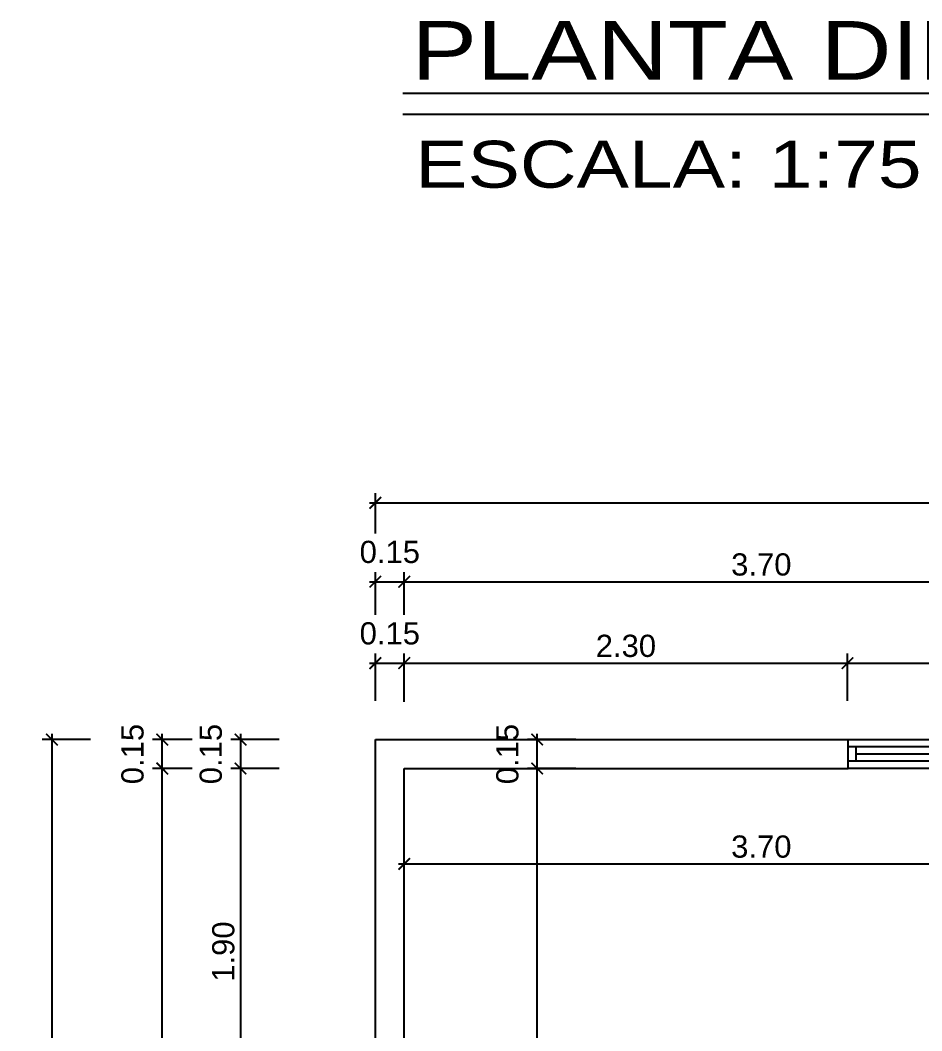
# Model space of a CAD drawing. Header units: feet. Extents: x -417 to 46, y -646 to -218.
# Drawn here: x -79.58 to -74.91, y -300.57 to -295.33 of the extents above; entities that cross this region are included whole.
import ezdxf

# ---------------------------------------------------------------- set-up
doc = ezdxf.new("R2010")
doc.units = ezdxf.units.FT
doc.header["$MEASUREMENT"] = 0
doc.layers.add('A-WALL', color=4, linetype='Continuous', lineweight=25)
doc.layers.add('DIM-COTAS', color=1, linetype='Continuous', lineweight=5)
for name, color, linetype in [('DIM', 10, 'Continuous'), ('PERT-VENT', 2, 'Continuous'), ('textos', 7, 'Continuous'), ('TEXXT', 8, 'Continuous')]:
    doc.layers.add(name, color=color, linetype=linetype)
doc.styles.add('DAMIAN', font='arial.ttf', dxfattribs={"height": 0.12})
doc.styles.get("Standard").update_dxf_attribs({"font": 'arial.ttf', "height": 0.115})
doc.dimstyles.new('KEILY', dxfattribs={"dimtxt": 0.115, "dimasz": 0.06, "dimexe": 0.05, "dimexo": 0.2, "dimgap": 0.03, "dimtad": 1, "dimzin": 1, "dimdsep": 46, "dimtxsty": 'Standard', "dimblk": 'ARCHTICK', "dimcen": 2.5, "dimdle": 0.03, "dimclrd": 256, "dimclre": 256, "dimclrt": 7, "dimadec": 0, "dimazin": 0, "dimtfac": 1, "dimtmove": 2, "dimatfit": 3, "dimfxl": 0.2, "dimfxlon": 1, "dimtolj": 1, "dimtzin": 1, "dimarcsym": 0})

# ---------------------------------------------------------------- blocks, each defined once
blk = doc.blocks.new('A$C59FC24C1')
at = {"layer": 'PERT-VENT', "extrusion": (-2.36783e-12, 8.94772e-16, -1)}
for p, q in [((0, 0), (0, 1.2)), ((0.0375, 1.2), (0.0375, 0)), ((0.0375, 1.165), (0.1125, 1.165)), ((0.0375, 1.165), (0.1125, 1.165)), ((0.075, 1.165), (0.075, 0.635)), ((0.1125, 1.2), (0.1125, 0)), ((0.15, 1.2), (0.15, 0)), ((0.1125, 0.635), (0.0375, 0.635)), ((0.15, 0.6), (0, 0.6)), ((0.1125, 0.565), (0.0375, 0.565)), ((0.075, 0.565), (0.075, 0.0404)), ((0.0375, 0.0404), (0.1125, 0.0404))]:
    blk.add_line(p, q, dxfattribs=at)
blk = doc.blocks.new('_ArchTick')
at = {"layer": 'DIM-COTAS', "color": 0, "const_width": 0.15}
blk.add_lwpolyline([(-0.5, -0.5), (0.5, 0.5)], dxfattribs=at)
blk = doc.blocks.new('*D1000')
at = {"layer": 'Defpoints', "color": 0, "transparency": 16777216}
for p in [(-77.5883, -298.6612), (-77.7383, -299.057), (-77.5883, -299.207)]:
    blk.add_point(p, dxfattribs=at)
at = {"layer": 'DIM', "lineweight": -2, "transparency": 16777216}
for p, q in [((-77.7383, -298.857), (-77.7383, -298.6112)), ((-77.5883, -298.8612), (-77.5883, -298.6112)), ((-77.7683, -298.6612), (-77.5583, -298.6612))]:
    blk.add_line(p, q, dxfattribs=at)
at = {"layer": 'DIM', "lineweight": -2, "transparency": 16777216, "xscale": 0.06, "yscale": 0.06, "zscale": 0.06, "rotation": 180}
blk.add_blockref('_ArchTick', (-77.7383, -298.6612), dxfattribs=at)
at = {"layer": 'DIM', "lineweight": -2, "transparency": 16777216, "xscale": 0.06, "yscale": 0.06, "zscale": 0.06}
blk.add_blockref('_ArchTick', (-77.5883, -298.6612), dxfattribs=at)
at = {"layer": 'DIM', "color": 7, "transparency": 16777216, "insert": (-77.6633, -298.5075), "char_height": 0.115, "attachment_point": 5}
blk.add_mtext('\\A1;0.15', dxfattribs=at)
blk = doc.blocks.new('*D1068')
at = {"layer": 'Defpoints', "color": 0, "transparency": 16777216}
for p in [(-75.2915, -298.6612), (-75.2915, -299.057), (-77.5883, -299.207)]:
    blk.add_point(p, dxfattribs=at)
at = {"layer": 'DIM', "lineweight": -2, "transparency": 16777216}
for p, q in [((-77.5883, -298.8612), (-77.5883, -298.6112)), ((-75.2915, -298.857), (-75.2915, -298.6112)), ((-77.6183, -298.6612), (-75.2615, -298.6612))]:
    blk.add_line(p, q, dxfattribs=at)
at = {"layer": 'DIM', "lineweight": -2, "transparency": 16777216, "xscale": 0.06, "yscale": 0.06, "zscale": 0.06, "rotation": 180}
blk.add_blockref('_ArchTick', (-77.5883, -298.6612), dxfattribs=at)
at = {"layer": 'DIM', "lineweight": -2, "transparency": 16777216, "xscale": 0.06, "yscale": 0.06, "zscale": 0.06}
blk.add_blockref('_ArchTick', (-75.2915, -298.6612), dxfattribs=at)
at = {"layer": 'DIM', "color": 7, "transparency": 16777216, "insert": (-76.4399, -298.5724), "char_height": 0.115, "attachment_point": 5}
blk.add_mtext('\\A1;2.30', dxfattribs=at)
blk = doc.blocks.new('*D1069')
at = {"layer": 'Defpoints', "color": 0, "transparency": 16777216}
for p in [(-74.0883, -298.6612), (-75.2915, -299.057), (-74.0883, -299.057)]:
    blk.add_point(p, dxfattribs=at)
at = {"layer": 'DIM', "lineweight": -2, "transparency": 16777216}
for p, q in [((-75.2915, -298.857), (-75.2915, -298.6112)), ((-74.0883, -298.857), (-74.0883, -298.6112)), ((-75.3215, -298.6612), (-74.0583, -298.6612))]:
    blk.add_line(p, q, dxfattribs=at)
at = {"layer": 'DIM', "lineweight": -2, "transparency": 16777216, "xscale": 0.06, "yscale": 0.06, "zscale": 0.06, "rotation": 180}
blk.add_blockref('_ArchTick', (-75.2915, -298.6612), dxfattribs=at)
at = {"layer": 'DIM', "lineweight": -2, "transparency": 16777216, "xscale": 0.06, "yscale": 0.06, "zscale": 0.06}
blk.add_blockref('_ArchTick', (-74.0883, -298.6612), dxfattribs=at)
at = {"layer": 'DIM', "color": 7, "transparency": 16777216, "insert": (-74.6899, -298.5725), "char_height": 0.115, "attachment_point": 5}
blk.add_mtext('\\A1;1.20', dxfattribs=at)
blk = doc.blocks.new('*D841')
at = {"layer": 'Defpoints', "color": 0, "transparency": 16777216}
for p in [(-77.5883, -298.2395), (-77.7383, -298.6112), (-77.5883, -298.6112)]:
    blk.add_point(p, dxfattribs=at)
at = {"layer": 'DIM', "lineweight": -2, "transparency": 16777216}
for p, q in [((-77.7383, -298.4112), (-77.7383, -298.1895)), ((-77.5883, -298.4112), (-77.5883, -298.1895)), ((-77.7683, -298.2395), (-77.5583, -298.2395))]:
    blk.add_line(p, q, dxfattribs=at)
at = {"layer": 'DIM', "lineweight": -2, "transparency": 16777216, "xscale": 0.06, "yscale": 0.06, "zscale": 0.06, "rotation": 180}
blk.add_blockref('_ArchTick', (-77.7383, -298.2395), dxfattribs=at)
at = {"layer": 'DIM', "lineweight": -2, "transparency": 16777216, "xscale": 0.06, "yscale": 0.06, "zscale": 0.06}
blk.add_blockref('_ArchTick', (-77.5883, -298.2395), dxfattribs=at)
at = {"layer": 'DIM', "color": 7, "transparency": 16777216, "insert": (-77.6633, -298.0858), "char_height": 0.115, "attachment_point": 5}
blk.add_mtext('\\A1;0.15', dxfattribs=at)
blk = doc.blocks.new('*D842')
at = {"layer": 'Defpoints', "color": 0, "transparency": 16777216}
for p in [(-73.8883, -298.2395), (-77.5883, -298.6112), (-73.8883, -298.6112)]:
    blk.add_point(p, dxfattribs=at)
at = {"layer": 'DIM', "lineweight": -2, "transparency": 16777216}
for p, q in [((-77.5883, -298.4112), (-77.5883, -298.1895)), ((-73.8883, -298.4112), (-73.8883, -298.1895)), ((-77.6183, -298.2395), (-73.8583, -298.2395))]:
    blk.add_line(p, q, dxfattribs=at)
at = {"layer": 'DIM', "lineweight": -2, "transparency": 16777216, "xscale": 0.06, "yscale": 0.06, "zscale": 0.06, "rotation": 180}
blk.add_blockref('_ArchTick', (-77.5883, -298.2395), dxfattribs=at)
at = {"layer": 'DIM', "lineweight": -2, "transparency": 16777216, "xscale": 0.06, "yscale": 0.06, "zscale": 0.06}
blk.add_blockref('_ArchTick', (-73.8883, -298.2395), dxfattribs=at)
at = {"layer": 'DIM', "color": 7, "transparency": 16777216, "insert": (-75.7383, -298.1508), "char_height": 0.115, "attachment_point": 5}
blk.add_mtext('\\A1;3.70', dxfattribs=at)
blk = doc.blocks.new('*D853')
at = {"layer": 'Defpoints', "color": 0, "transparency": 16777216}
for p in [(-60.6383, -297.8306), (-77.7383, -298.1895), (-60.6383, -298.1895)]:
    blk.add_point(p, dxfattribs=at)
at = {"layer": 'DIM', "lineweight": -2, "transparency": 16777216}
for p, q in [((-77.7683, -297.8306), (-60.6083, -297.8306)), ((-77.7383, -297.9895), (-77.7383, -297.7806)), ((-60.6383, -297.9895), (-60.6383, -297.7806))]:
    blk.add_line(p, q, dxfattribs=at)
at = {"layer": 'DIM', "lineweight": -2, "transparency": 16777216, "xscale": 0.06, "yscale": 0.06, "zscale": 0.06, "rotation": 180}
blk.add_blockref('_ArchTick', (-77.7383, -297.8306), dxfattribs=at)
at = {"layer": 'DIM', "lineweight": -2, "transparency": 16777216, "xscale": 0.06, "yscale": 0.06, "zscale": 0.06}
blk.add_blockref('_ArchTick', (-60.6383, -297.8306), dxfattribs=at)
at = {"layer": 'DIM', "color": 7, "transparency": 16777216, "insert": (-69.1883, -297.7419), "char_height": 0.115, "attachment_point": 5}
blk.add_mtext('\\A1;17.10', dxfattribs=at)
blk = doc.blocks.new('*D854')
at = {"layer": 'Defpoints', "color": 0, "transparency": 16777216}
for p in [(-77.9264, -299.057), (-78.4368, -299.207), (-77.5883, -299.207)]:
    blk.add_point(p, dxfattribs=at)
at = {"layer": 'DIM', "lineweight": -2, "transparency": 16777216}
for p, q in [((-78.4368, -299.027), (-78.4368, -299.237)), ((-78.2368, -299.057), (-78.4868, -299.057)), ((-78.2368, -299.207), (-78.4868, -299.207))]:
    blk.add_line(p, q, dxfattribs=at)
at = {"layer": 'DIM', "lineweight": -2, "transparency": 16777216, "xscale": 0.06, "yscale": 0.06, "zscale": 0.06}
for p, rotation in [((-78.4368, -299.057), 90), ((-78.4368, -299.207), 270)]:
    blk.add_blockref('_ArchTick', p, dxfattribs=dict(at, rotation=rotation))
at = {"layer": 'DIM', "color": 7, "transparency": 16777216, "insert": (-78.5905, -299.132), "char_height": 0.115, "attachment_point": 5, "rotation": 90}
blk.add_mtext('\\A1;0.15', dxfattribs=at)
blk = doc.blocks.new('*D855')
at = {"layer": 'Defpoints', "color": 0, "transparency": 16777216}
for p in [(-77.5883, -299.207), (-78.4368, -301.1038), (-77.9264, -301.1038)]:
    blk.add_point(p, dxfattribs=at)
at = {"layer": 'DIM', "lineweight": -2, "transparency": 16777216}
for p, q in [((-78.4368, -299.177), (-78.4368, -301.1338)), ((-78.2368, -299.207), (-78.4868, -299.207)), ((-78.2368, -301.1038), (-78.4868, -301.1038))]:
    blk.add_line(p, q, dxfattribs=at)
at = {"layer": 'DIM', "lineweight": -2, "transparency": 16777216, "xscale": 0.06, "yscale": 0.06, "zscale": 0.06}
for p, rotation in [((-78.4368, -299.207), 90), ((-78.4368, -301.1038), 270)]:
    blk.add_blockref('_ArchTick', p, dxfattribs=dict(at, rotation=rotation))
at = {"layer": 'DIM', "color": 7, "transparency": 16777216, "insert": (-78.5255, -300.1554), "char_height": 0.115, "attachment_point": 5, "rotation": 90}
blk.add_mtext('\\A1;1.90', dxfattribs=at)
blk = doc.blocks.new('*D828')
at = {"layer": 'Defpoints', "color": 0, "transparency": 16777216}
for p in [(-78.8422, -299.207), (-78.4868, -299.207), (-78.4868, -303.257)]:
    blk.add_point(p, dxfattribs=at)
at = {"layer": 'DIM', "lineweight": -2, "transparency": 16777216}
for p, q in [((-78.8422, -303.287), (-78.8422, -299.177)), ((-78.6868, -299.207), (-78.8922, -299.207)), ((-78.6868, -303.257), (-78.8922, -303.257))]:
    blk.add_line(p, q, dxfattribs=at)
at = {"layer": 'DIM', "lineweight": -2, "transparency": 16777216, "xscale": 0.06, "yscale": 0.06, "zscale": 0.06}
for p, rotation in [((-78.8422, -299.207), 90), ((-78.8422, -303.257), 270)]:
    blk.add_blockref('_ArchTick', p, dxfattribs=dict(at, rotation=rotation))
at = {"layer": 'DIM', "color": 7, "transparency": 16777216, "insert": (-78.931, -301.232), "char_height": 0.115, "attachment_point": 5, "rotation": 90}
blk.add_mtext('\\A1;4.05', dxfattribs=at)
blk = doc.blocks.new('*D829')
at = {"layer": 'Defpoints', "color": 0, "transparency": 16777216}
for p in [(-78.8422, -299.057), (-78.4868, -299.057), (-78.4868, -299.207)]:
    blk.add_point(p, dxfattribs=at)
at = {"layer": 'DIM', "lineweight": -2, "transparency": 16777216}
for p, q in [((-78.8422, -299.237), (-78.8422, -299.027)), ((-78.6868, -299.057), (-78.8922, -299.057)), ((-78.6868, -299.207), (-78.8922, -299.207))]:
    blk.add_line(p, q, dxfattribs=at)
at = {"layer": 'DIM', "lineweight": -2, "transparency": 16777216, "xscale": 0.06, "yscale": 0.06, "zscale": 0.06}
for p, rotation in [((-78.8422, -299.057), 90), ((-78.8422, -299.207), 270)]:
    blk.add_blockref('_ArchTick', p, dxfattribs=dict(at, rotation=rotation))
at = {"layer": 'DIM', "color": 7, "transparency": 16777216, "insert": (-78.996, -299.132), "char_height": 0.115, "attachment_point": 5, "rotation": 90}
blk.add_mtext('\\A1;0.15', dxfattribs=at)
blk = doc.blocks.new('*D787')
at = {"layer": 'Defpoints', "color": 0, "transparency": 16777216}
for p in [(-78.8922, -299.057), (-79.4143, -311.457), (-78.8922, -311.457)]:
    blk.add_point(p, dxfattribs=at)
at = {"layer": 'DIM', "lineweight": -2, "transparency": 16777216}
for p, q in [((-79.4143, -299.027), (-79.4143, -311.487)), ((-79.2143, -299.057), (-79.4643, -299.057)), ((-79.2143, -311.457), (-79.4643, -311.457))]:
    blk.add_line(p, q, dxfattribs=at)
at = {"layer": 'DIM', "lineweight": -2, "transparency": 16777216, "xscale": 0.06, "yscale": 0.06, "zscale": 0.06}
for p, rotation in [((-79.4143, -299.057), 90), ((-79.4143, -311.457), 270)]:
    blk.add_blockref('_ArchTick', p, dxfattribs=dict(at, rotation=rotation))
at = {"layer": 'DIM', "color": 7, "transparency": 16777216, "insert": (-79.503, -305.257), "char_height": 0.115, "attachment_point": 5, "rotation": 90}
blk.add_mtext('\\A1;12.40', dxfattribs=at)
blk = doc.blocks.new('*D951')
at = {"layer": 'Defpoints', "color": 0, "transparency": 16777216}
for p in [(-73.8883, -299.7009), (-73.8883, -299.7328), (-77.5883, -299.8835)]:
    blk.add_point(p, dxfattribs=at)
at = {"layer": 'DIM', "lineweight": -2, "transparency": 16777216}
for p, q in [((-77.5883, -299.7009), (-77.5883, -299.6509)), ((-73.8883, -299.7009), (-73.8883, -299.6509)), ((-77.6183, -299.7009), (-73.8583, -299.7009))]:
    blk.add_line(p, q, dxfattribs=at)
at = {"layer": 'DIM', "lineweight": -2, "transparency": 16777216, "xscale": 0.06, "yscale": 0.06, "zscale": 0.06, "rotation": 180}
blk.add_blockref('_ArchTick', (-77.5883, -299.7009), dxfattribs=at)
at = {"layer": 'DIM', "lineweight": -2, "transparency": 16777216, "xscale": 0.06, "yscale": 0.06, "zscale": 0.06}
blk.add_blockref('_ArchTick', (-73.8883, -299.7009), dxfattribs=at)
at = {"layer": 'DIM', "color": 7, "transparency": 16777216, "insert": (-75.7383, -299.6121), "char_height": 0.115, "attachment_point": 5}
blk.add_mtext('\\A1;3.70', dxfattribs=at)
blk = doc.blocks.new('*D1037')
at = {"layer": 'Defpoints', "color": 0, "transparency": 16777216}
for p in [(-76.8999, -299.207), (-76.4149, -299.207), (-76.5652, -302.557)]:
    blk.add_point(p, dxfattribs=at)
at = {"layer": 'DIM', "lineweight": -2, "transparency": 16777216}
for p, q in [((-76.8999, -302.587), (-76.8999, -299.177)), ((-76.6999, -299.207), (-76.9499, -299.207)), ((-76.7652, -302.557), (-76.9499, -302.557))]:
    blk.add_line(p, q, dxfattribs=at)
at = {"layer": 'DIM', "lineweight": -2, "transparency": 16777216, "xscale": 0.06, "yscale": 0.06, "zscale": 0.06}
for p, rotation in [((-76.8999, -299.207), 90), ((-76.8999, -302.557), 270)]:
    blk.add_blockref('_ArchTick', p, dxfattribs=dict(at, rotation=rotation))
at = {"layer": 'DIM', "color": 7, "transparency": 16777216, "insert": (-76.9887, -300.882), "char_height": 0.115, "attachment_point": 5, "rotation": 90}
blk.add_mtext('\\A1;3.35', dxfattribs=at)
blk = doc.blocks.new('*D1038')
at = {"layer": 'Defpoints', "color": 0, "transparency": 16777216}
for p in [(-76.8999, -299.057), (-76.406, -299.057), (-76.4149, -299.207)]:
    blk.add_point(p, dxfattribs=at)
at = {"layer": 'DIM', "lineweight": -2, "transparency": 16777216}
for p, q in [((-76.8999, -299.237), (-76.8999, -299.027)), ((-76.6999, -299.057), (-76.9499, -299.057)), ((-76.6999, -299.207), (-76.9499, -299.207))]:
    blk.add_line(p, q, dxfattribs=at)
at = {"layer": 'DIM', "lineweight": -2, "transparency": 16777216, "xscale": 0.06, "yscale": 0.06, "zscale": 0.06}
for p, rotation in [((-76.8999, -299.057), 90), ((-76.8999, -299.207), 270)]:
    blk.add_blockref('_ArchTick', p, dxfattribs=dict(at, rotation=rotation))
at = {"layer": 'DIM', "color": 7, "transparency": 16777216, "insert": (-77.0536, -299.132), "char_height": 0.115, "attachment_point": 5, "rotation": 90}
blk.add_mtext('\\A1;0.15', dxfattribs=at)

msp = doc.modelspace()

# ---------------------------------------------------------------- linework, layer by layer
at = {"layer": 'A-WALL'}
for p, q in [((-77.7383, -299.057), (-75.2883, -299.057)), ((-77.7383, -301.1038), (-77.7383, -299.057)), ((-77.7383, -299.057), (-75.2883, -299.057)), ((-77.5883, -301.1038), (-77.5883, -299.207)), ((-77.5883, -299.207), (-75.2883, -299.207))]:
    msp.add_line(p, q, dxfattribs=at)
at = {"layer": 'A-WALL', "extrusion": (-6.28888e-16, -1.94037e-15, -1)}
msp.add_line((-75.2883, -299.207), (-75.2883, -299.057), dxfattribs=at)
at = {"layer": 'TEXXT', "color": 4}
msp.add_line((-77.5955, -295.7082), (-64.6515, -295.7082), dxfattribs=at)
at = {"layer": 'TEXXT', "color": 3}
msp.add_line((-77.5955, -295.8172), (-64.5278, -295.8172), dxfattribs=at)

# ---------------------------------------------------------------- block references
at = {"rotation": 270}
msp.add_blockref('A$C59FC24C1', (-75.2883, -299.057), dxfattribs=at)

# ---------------------------------------------------------------- texts
at = {"layer": 'textos', "color": 7, "style": 'DAMIAN', "width": 1.2}
for s, height, p in [('PLANTA DIMENSIONADA 2DO. NIVEL, BLOQUE A', 0.303465, (-77.551, -295.6391)), (' ESCALA: 1:75', 0.242772, (-77.6452, -296.1985))]:
    msp.add_text(s, height=height, dxfattribs=at).set_placement(p)

# ---------------------------------------------------------------- dimensions: what is measured, and where the dimension line sits
at = {"layer": 'DIM'}
for base, p1, p2, picture, middle in [((-60.6383, -297.8306), (-77.7383, -298.1895), (-60.6383, -298.1895), '*D853', (-69.1883, -297.7419)), ((-77.5883, -298.2395), (-77.7383, -298.6112), (-77.5883, -298.6112), '*D841', (-77.6633, -298.0858)), ((-73.8883, -298.2395), (-77.5883, -298.6112), (-73.8883, -298.6112), '*D842', (-75.7383, -298.1508)), ((-77.5883, -298.6612), (-77.7383, -299.057), (-77.5883, -299.207), '*D1000', (-77.6633, -298.5075)), ((-75.2915, -298.6612), (-77.5883, -299.207), (-75.2915, -299.057), '*D1068', (-76.4399, -298.5724)), ((-74.0883, -298.6612), (-75.2915, -299.057), (-74.0883, -299.057), '*D1069', (-74.6899, -298.5725)), ((-73.8883, -299.7009), (-77.5883, -299.8835), (-73.8883, -299.7328), '*D951', (-75.7383, -299.6121))]:
    dim = msp.add_linear_dim(base=base, p1=p1, p2=p2, dimstyle='KEILY', dxfattribs=at)
    dim.commit()
    dim.dimension.update_dxf_attribs({"geometry": picture, "text_midpoint": middle})
for base, p1, p2, picture, middle in [((-78.8422, -299.057), (-78.4868, -299.207), (-78.4868, -299.057), '*D829', (-78.996, -299.132)), ((-78.4368, -299.207), (-77.9264, -299.057), (-77.5883, -299.207), '*D854', (-78.5905, -299.132)), ((-76.8999, -299.057), (-76.4149, -299.207), (-76.406, -299.057), '*D1038', (-77.0536, -299.132)), ((-79.4143, -311.457), (-78.8922, -299.057), (-78.8922, -311.457), '*D787', (-79.503, -305.257)), ((-78.8422, -299.207), (-78.4868, -303.257), (-78.4868, -299.207), '*D828', (-78.931, -301.232)), ((-78.4368, -301.1038), (-77.5883, -299.207), (-77.9264, -301.1038), '*D855', (-78.5255, -300.1554)), ((-76.8999, -299.207), (-76.5652, -302.557), (-76.4149, -299.207), '*D1037', (-76.9887, -300.882))]:
    dim = msp.add_linear_dim(base=base, p1=p1, p2=p2, angle=90, dimstyle='KEILY', dxfattribs=at)
    dim.commit()
    dim.dimension.update_dxf_attribs({"geometry": picture, "text_midpoint": middle})

doc.saveas('drawing.dxf')
